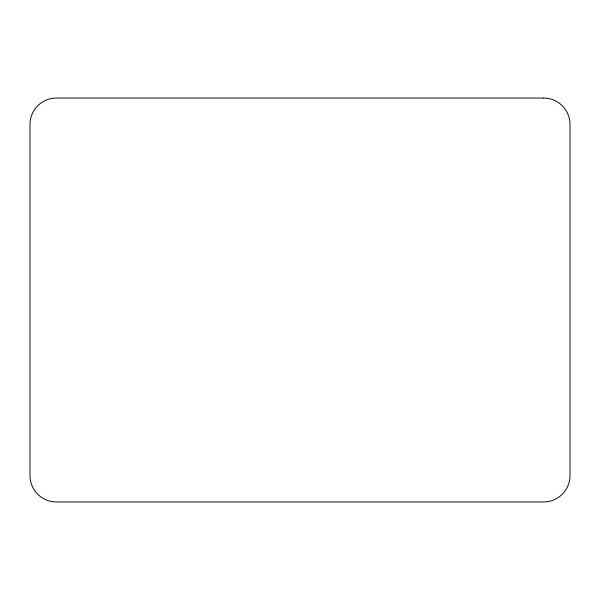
<?xml version="1.0" encoding="UTF-8"?>
<svg xmlns="http://www.w3.org/2000/svg" width="600" height="600" viewBox="0 0 600 600"><rect width="100%" height="100%" fill="white"/><g stroke="black" fill="none" stroke-linecap="round" stroke-linejoin="round"><path stroke-width="0.9" d="M543.66 98.047L56.34 98.047A26.34 26.34 0 0 0 30 124.387L30 475.612A26.34 26.34 0 0 0 56.34 501.952L543.66 501.952A26.34 26.34 0 0 0 570 475.612L570 124.387A26.34 26.34 0 0 0 543.66 98.047"/></g></svg>
